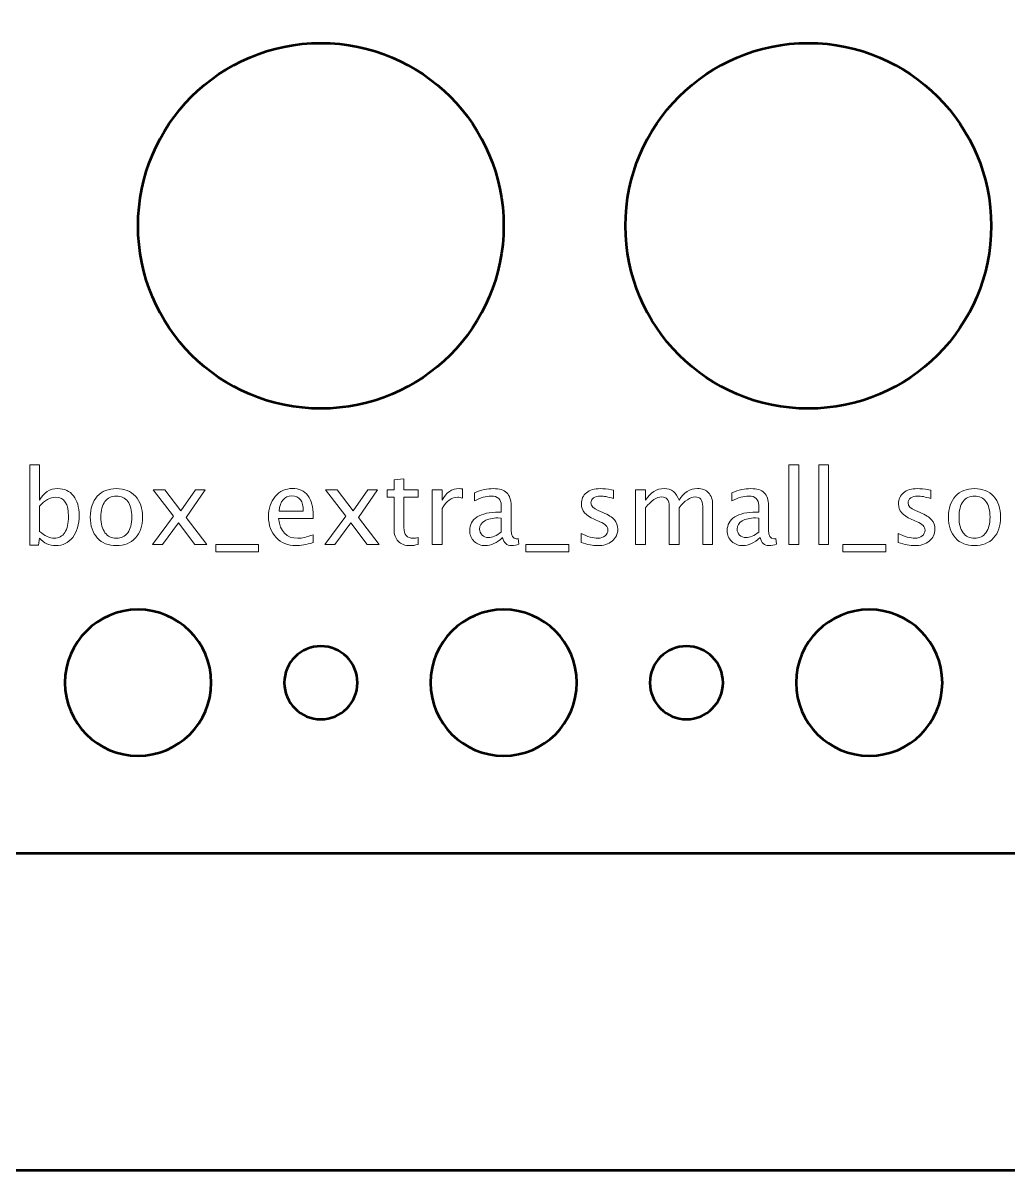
# Model space of a CAD drawing. Header units: centimetres. Extents: x -44 to 44, y -14.8 to 14.1.
# Drawn here: x -1.222 to 2.82, y -14.75 to -10.043 of the extents above; entities that cross this region are included whole.
import ezdxf

# ---------------------------------------------------------------- set-up
doc = ezdxf.new("R2010")
doc.units = ezdxf.units.CM
doc.header["$MEASUREMENT"] = 0
doc.layers.add('Layer 1', color=7, linetype='Continuous')

msp = doc.modelspace()

# ---------------------------------------------------------------- linework, layer by layer
at = {"layer": 'Layer 1', "color": 4, "lineweight": 53}
msp.add_lwpolyline([(-14, -14.75), (14, -14.75), (14, 8.75), (-14, 8.75), (-14, -14.75)], close=True, dxfattribs=at)
at = {"layer": 'Layer 1', "lineweight": 53}
for centre in [(0.00002, -10.87502), (2.00002, -10.87502)]:
    msp.add_ellipse(centre, major_axis=(0, 0.75002), ratio=1, dxfattribs=at)
for points, knots in [([(-13.45, -12.95), (-13.45, -12.95), (-13.45, 6.95), (-13.45, 6.95), (-13.45, 6.95), (-13.45, 7.22614), (-13.22614, 7.45), (-12.95, 7.45), (-12.95, 7.45), (-12.95, 7.45), (12.95, 7.45), (12.95, 7.45), (12.95, 7.45), (13.22614, 7.45), (13.45, 7.22614), (13.45, 6.95), (13.45, 6.95), (13.45, 6.95), (13.45, -12.95), (13.45, -12.95), (13.45, -12.95), (13.45, -13.22614), (13.22614, -13.45), (12.95, -13.45), (12.95, -13.45), (12.95, -13.45), (-12.95, -13.45), (-12.95, -13.45), (-12.95, -13.45), (-13.22614, -13.45), (-13.45, -13.22614), (-13.45, -12.95)], [0, 0, 0, 0, 0.1111111, 0.1111111, 0.1111111, 0.1111111, 0.2222222, 0.2222222, 0.2222222, 0.2222222, 0.3333333, 0.3333333, 0.3333333, 0.3333333, 0.4444444, 0.4444444, 0.4444444, 0.4444444, 0.5555556, 0.5555556, 0.5555556, 0.5555556, 0.6666667, 0.6666667, 0.6666667, 0.6666667, 0.7777778, 0.7777778, 0.7777778, 0.7777778, 1, 1, 1, 1]), ([(-1.05, -12.75), (-1.05, -12.58431), (-0.91569, -12.45), (-0.75, -12.45), (-0.75, -12.45), (-0.58431, -12.45), (-0.45, -12.58431), (-0.45, -12.75), (-0.45, -12.75), (-0.45, -12.91569), (-0.58431, -13.05), (-0.75, -13.05), (-0.75, -13.05), (-0.91569, -13.05), (-1.05, -12.91569), (-1.05, -12.75)], [0, 0, 0, 0, 0.2, 0.2, 0.2, 0.2, 0.4, 0.4, 0.4, 0.4, 0.6, 0.6, 0.6, 0.6, 1, 1, 1, 1]), ([(0.45, -12.75), (0.45, -12.58431), (0.58431, -12.45), (0.75, -12.45), (0.75, -12.45), (0.91569, -12.45), (1.05, -12.58431), (1.05, -12.75), (1.05, -12.75), (1.05, -12.91569), (0.91569, -13.05), (0.75, -13.05), (0.75, -13.05), (0.58431, -13.05), (0.45, -12.91569), (0.45, -12.75)], [0, 0, 0, 0, 0.2, 0.2, 0.2, 0.2, 0.4, 0.4, 0.4, 0.4, 0.6, 0.6, 0.6, 0.6, 1, 1, 1, 1]), ([(1.95, -12.75), (1.95, -12.58431), (2.08431, -12.45), (2.25, -12.45), (2.25, -12.45), (2.41569, -12.45), (2.55, -12.58431), (2.55, -12.75), (2.55, -12.75), (2.55, -12.91569), (2.41569, -13.05), (2.25, -13.05), (2.25, -13.05), (2.08431, -13.05), (1.95, -12.91569), (1.95, -12.75)], [0, 0, 0, 0, 0.2, 0.2, 0.2, 0.2, 0.4, 0.4, 0.4, 0.4, 0.6, 0.6, 0.6, 0.6, 1, 1, 1, 1]), ([(-0.15, -12.75), (-0.15, -12.66716), (-0.08284, -12.6), (0, -12.6), (0, -12.6), (0.08284, -12.6), (0.15, -12.66716), (0.15, -12.75), (0.15, -12.75), (0.15, -12.83284), (0.08284, -12.9), (0, -12.9), (0, -12.9), (-0.08284, -12.9), (-0.15, -12.83284), (-0.15, -12.75)], [0, 0, 0, 0, 0.2, 0.2, 0.2, 0.2, 0.4, 0.4, 0.4, 0.4, 0.6, 0.6, 0.6, 0.6, 1, 1, 1, 1]), ([(1.35, -12.75), (1.35, -12.66716), (1.41716, -12.6), (1.5, -12.6), (1.5, -12.6), (1.58284, -12.6), (1.65, -12.66716), (1.65, -12.75), (1.65, -12.75), (1.65, -12.83284), (1.58284, -12.9), (1.5, -12.9), (1.5, -12.9), (1.41716, -12.9), (1.35, -12.83284), (1.35, -12.75)], [0, 0, 0, 0, 0.2, 0.2, 0.2, 0.2, 0.4, 0.4, 0.4, 0.4, 0.6, 0.6, 0.6, 0.6, 1, 1, 1, 1])]:
    msp.add_open_spline(points, degree=3, knots=knots, dxfattribs=at)
at = {"layer": 'Layer 1', "color": 5, "lineweight": 9}
for points, knots in [([(-1.19464, -12.18506), (-1.19464, -12.18506), (-1.19464, -11.85613), (-1.19464, -11.85613), (-1.19464, -11.85613), (-1.19464, -11.85613), (-1.154, -11.85613), (-1.154, -11.85613), (-1.154, -11.85613), (-1.154, -11.85613), (-1.154, -12.00056), (-1.154, -12.00056), (-1.154, -12.00056), (-1.13735, -11.96916), (-1.1123, -11.9535), (-1.07893, -11.9535), (-1.07893, -11.9535), (-1.05191, -11.9535), (-1.03067, -11.96331), (-1.01515, -11.98299), (-1.01515, -11.98299), (-0.99963, -12.00268), (-0.99187, -12.02956), (-0.99187, -12.06363), (-0.99187, -12.06363), (-0.99187, -12.10075), (-1.00068, -12.13073), (-1.01825, -12.15345), (-1.01825, -12.15345), (-1.03582, -12.17624), (-1.05896, -12.1876), (-1.08761, -12.1876), (-1.08761, -12.1876), (-1.11421, -12.1876), (-1.13636, -12.17744), (-1.154, -12.15705), (-1.154, -12.15705), (-1.154, -12.15705), (-1.15894, -12.18506), (-1.15894, -12.18506), (-1.15894, -12.18506), (-1.15894, -12.18506), (-1.19464, -12.18506), (-1.19464, -12.18506)], [0, 0, 0, 0, 0.0833333, 0.0833333, 0.0833333, 0.0833333, 0.1666667, 0.1666667, 0.1666667, 0.1666667, 0.25, 0.25, 0.25, 0.25, 0.3333333, 0.3333333, 0.3333333, 0.3333333, 0.4166667, 0.4166667, 0.4166667, 0.4166667, 0.5, 0.5, 0.5, 0.5, 0.5833333, 0.5833333, 0.5833333, 0.5833333, 0.6666667, 0.6666667, 0.6666667, 0.6666667, 0.75, 0.75, 0.75, 0.75, 0.8333333, 0.8333333, 0.8333333, 0.8333333, 1, 1, 1, 1]), ([(1.92046, -12.18252), (1.92046, -12.18252), (1.92046, -11.85613), (1.92046, -11.85613), (1.92046, -11.85613), (1.92046, -11.85613), (1.9611, -11.85613), (1.9611, -11.85613), (1.9611, -11.85613), (1.9611, -11.85613), (1.9611, -12.18252), (1.9611, -12.18252), (1.9611, -12.18252), (1.9611, -12.18252), (1.92046, -12.18252), (1.92046, -12.18252)], [0, 0, 0, 0, 0.2, 0.2, 0.2, 0.2, 0.4, 0.4, 0.4, 0.4, 0.6, 0.6, 0.6, 0.6, 1, 1, 1, 1]), ([(2.0428, -12.18252), (2.0428, -12.18252), (2.0428, -11.85613), (2.0428, -11.85613), (2.0428, -11.85613), (2.0428, -11.85613), (2.08344, -11.85613), (2.08344, -11.85613), (2.08344, -11.85613), (2.08344, -11.85613), (2.08344, -12.18252), (2.08344, -12.18252), (2.08344, -12.18252), (2.08344, -12.18252), (2.0428, -12.18252), (2.0428, -12.18252)], [0, 0, 0, 0, 0.2, 0.2, 0.2, 0.2, 0.4, 0.4, 0.4, 0.4, 0.6, 0.6, 0.6, 0.6, 1, 1, 1, 1]), ([(-0.8389, -12.1876), (-0.87185, -12.1876), (-0.89795, -12.17709), (-0.91714, -12.15606), (-0.91714, -12.15606), (-0.9364, -12.13504), (-0.946, -12.10646), (-0.946, -12.07041), (-0.946, -12.07041), (-0.946, -12.03443), (-0.9364, -12.00592), (-0.91714, -11.98497), (-0.91714, -11.98497), (-0.89795, -11.96401), (-0.87185, -11.9535), (-0.8389, -11.9535), (-0.8389, -11.9535), (-0.80595, -11.9535), (-0.77984, -11.96401), (-0.76065, -11.98497), (-0.76065, -11.98497), (-0.74139, -12.00592), (-0.7318, -12.03443), (-0.7318, -12.07041), (-0.7318, -12.07041), (-0.7318, -12.10646), (-0.74139, -12.13504), (-0.76065, -12.15606), (-0.76065, -12.15606), (-0.77984, -12.17709), (-0.80595, -12.1876), (-0.8389, -12.1876)], [0, 0, 0, 0, 0.1111111, 0.1111111, 0.1111111, 0.1111111, 0.2222222, 0.2222222, 0.2222222, 0.2222222, 0.3333333, 0.3333333, 0.3333333, 0.3333333, 0.4444444, 0.4444444, 0.4444444, 0.4444444, 0.5555556, 0.5555556, 0.5555556, 0.5555556, 0.6666667, 0.6666667, 0.6666667, 0.6666667, 0.7777778, 0.7777778, 0.7777778, 0.7777778, 1, 1, 1, 1]), ([(-0.03216, -12.17532), (-0.05947, -12.18351), (-0.08282, -12.1876), (-0.1023, -12.1876), (-0.1023, -12.1876), (-0.13553, -12.1876), (-0.16255, -12.17659), (-0.18336, -12.15465), (-0.18336, -12.15465), (-0.20418, -12.13271), (-0.21462, -12.10427), (-0.21462, -12.06928), (-0.21462, -12.06928), (-0.21462, -12.03534), (-0.20545, -12.00747), (-0.18703, -11.98567), (-0.18703, -11.98567), (-0.16862, -11.96394), (-0.14505, -11.95308), (-0.11634, -11.95308), (-0.11634, -11.95308), (-0.08917, -11.95308), (-0.06815, -11.96274), (-0.05333, -11.98207), (-0.05333, -11.98207), (-0.03851, -12.00141), (-0.03111, -12.02878), (-0.03111, -12.06427), (-0.03111, -12.06427), (-0.03111, -12.06427), (-0.03132, -12.07669), (-0.03132, -12.07669), (-0.03132, -12.07669), (-0.03132, -12.07669), (-0.17313, -12.07669), (-0.17313, -12.07669), (-0.17313, -12.07669), (-0.16721, -12.13031), (-0.14103, -12.15712), (-0.09468, -12.15712), (-0.09468, -12.15712), (-0.07767, -12.15712), (-0.05686, -12.15232), (-0.03216, -12.14273), (-0.03216, -12.14273), (-0.03216, -12.14273), (-0.03216, -12.17532), (-0.03216, -12.17532)], [0, 0, 0, 0, 0.0769231, 0.0769231, 0.0769231, 0.0769231, 0.1538462, 0.1538462, 0.1538462, 0.1538462, 0.2307692, 0.2307692, 0.2307692, 0.2307692, 0.3076923, 0.3076923, 0.3076923, 0.3076923, 0.3846154, 0.3846154, 0.3846154, 0.3846154, 0.4615385, 0.4615385, 0.4615385, 0.4615385, 0.5384615, 0.5384615, 0.5384615, 0.5384615, 0.6153846, 0.6153846, 0.6153846, 0.6153846, 0.6923077, 0.6923077, 0.6923077, 0.6923077, 0.7692308, 0.7692308, 0.7692308, 0.7692308, 0.8461538, 0.8461538, 0.8461538, 0.8461538, 1, 1, 1, 1]), ([(0.399, -12.18245), (0.38644, -12.18591), (0.3755, -12.1876), (0.36626, -12.1876), (0.36626, -12.1876), (0.34552, -12.1876), (0.32936, -12.18167), (0.31779, -12.16982), (0.31779, -12.16982), (0.30615, -12.15797), (0.30036, -12.14153), (0.30036, -12.12043), (0.30036, -12.12043), (0.30036, -12.12043), (0.30036, -11.98863), (0.30036, -11.98863), (0.30036, -11.98863), (0.30036, -11.98863), (0.27228, -11.98863), (0.27228, -11.98863), (0.27228, -11.98863), (0.27228, -11.98863), (0.27228, -11.95816), (0.27228, -11.95816), (0.27228, -11.95816), (0.27228, -11.95816), (0.30036, -11.95816), (0.30036, -11.95816), (0.30036, -11.95816), (0.30036, -11.95816), (0.30036, -11.91759), (0.30036, -11.91759), (0.30036, -11.91759), (0.30036, -11.91759), (0.341, -11.91371), (0.341, -11.91371), (0.341, -11.91371), (0.341, -11.91371), (0.341, -11.95816), (0.341, -11.95816), (0.341, -11.95816), (0.341, -11.95816), (0.39985, -11.95816), (0.39985, -11.95816), (0.39985, -11.95816), (0.39985, -11.95816), (0.39985, -11.98863), (0.39985, -11.98863), (0.39985, -11.98863), (0.39985, -11.98863), (0.341, -11.98863), (0.341, -11.98863), (0.341, -11.98863), (0.341, -11.98863), (0.341, -12.11309), (0.341, -12.11309), (0.341, -12.11309), (0.341, -12.14244), (0.35377, -12.15712), (0.37924, -12.15712), (0.37924, -12.15712), (0.38468, -12.15712), (0.39124, -12.1562), (0.399, -12.15444), (0.399, -12.15444), (0.399, -12.15444), (0.399, -12.18245), (0.399, -12.18245)], [0, 0, 0, 0, 0.0555556, 0.0555556, 0.0555556, 0.0555556, 0.1111111, 0.1111111, 0.1111111, 0.1111111, 0.1666667, 0.1666667, 0.1666667, 0.1666667, 0.2222222, 0.2222222, 0.2222222, 0.2222222, 0.2777778, 0.2777778, 0.2777778, 0.2777778, 0.3333333, 0.3333333, 0.3333333, 0.3333333, 0.3888889, 0.3888889, 0.3888889, 0.3888889, 0.4444444, 0.4444444, 0.4444444, 0.4444444, 0.5, 0.5, 0.5, 0.5, 0.5555556, 0.5555556, 0.5555556, 0.5555556, 0.6111111, 0.6111111, 0.6111111, 0.6111111, 0.6666667, 0.6666667, 0.6666667, 0.6666667, 0.7222222, 0.7222222, 0.7222222, 0.7222222, 0.7777778, 0.7777778, 0.7777778, 0.7777778, 0.8333333, 0.8333333, 0.8333333, 0.8333333, 0.8888889, 0.8888889, 0.8888889, 0.8888889, 1, 1, 1, 1]), ([(0.457, -12.18252), (0.457, -12.18252), (0.457, -11.95816), (0.457, -11.95816), (0.457, -11.95816), (0.457, -11.95816), (0.49764, -11.95816), (0.49764, -11.95816), (0.49764, -11.95816), (0.49764, -11.95816), (0.49764, -12.00056), (0.49764, -12.00056), (0.49764, -12.00056), (0.5138, -11.96916), (0.53722, -11.9535), (0.56798, -11.9535), (0.56798, -11.9535), (0.57215, -11.9535), (0.57652, -11.95385), (0.58104, -11.95456), (0.58104, -11.95456), (0.58104, -11.95456), (0.58104, -11.99259), (0.58104, -11.99259), (0.58104, -11.99259), (0.57398, -11.99026), (0.56777, -11.98906), (0.56241, -11.98906), (0.56241, -11.98906), (0.53659, -11.98906), (0.515, -12.0043), (0.49764, -12.03485), (0.49764, -12.03485), (0.49764, -12.03485), (0.49764, -12.18252), (0.49764, -12.18252), (0.49764, -12.18252), (0.49764, -12.18252), (0.457, -12.18252), (0.457, -12.18252)], [0, 0, 0, 0, 0.0909091, 0.0909091, 0.0909091, 0.0909091, 0.1818182, 0.1818182, 0.1818182, 0.1818182, 0.2727273, 0.2727273, 0.2727273, 0.2727273, 0.3636364, 0.3636364, 0.3636364, 0.3636364, 0.4545455, 0.4545455, 0.4545455, 0.4545455, 0.5454545, 0.5454545, 0.5454545, 0.5454545, 0.6363636, 0.6363636, 0.6363636, 0.6363636, 0.7272727, 0.7272727, 0.7272727, 0.7272727, 0.8181818, 0.8181818, 0.8181818, 0.8181818, 1, 1, 1, 1]), ([(0.74585, -12.15395), (0.72144, -12.17638), (0.69794, -12.1876), (0.67536, -12.1876), (0.67536, -12.1876), (0.65681, -12.1876), (0.64136, -12.18181), (0.62915, -12.17017), (0.62915, -12.17017), (0.61687, -12.15853), (0.61074, -12.14386), (0.61074, -12.12615), (0.61074, -12.12615), (0.61074, -12.10166), (0.62104, -12.08283), (0.64164, -12.0697), (0.64164, -12.0697), (0.66224, -12.05658), (0.6918, -12.05002), (0.73033, -12.05002), (0.73033, -12.05002), (0.73033, -12.05002), (0.73985, -12.05002), (0.73985, -12.05002), (0.73985, -12.05002), (0.73985, -12.05002), (0.73985, -12.023), (0.73985, -12.023), (0.73985, -12.023), (0.73985, -11.99696), (0.72631, -11.98398), (0.69914, -11.98398), (0.69914, -11.98398), (0.67812, -11.98398), (0.65512, -11.99061), (0.63021, -12.00387), (0.63021, -12.00387), (0.63021, -12.00387), (0.63021, -11.97043), (0.63021, -11.97043), (0.63021, -11.97043), (0.65759, -11.95914), (0.68341, -11.9535), (0.70761, -11.9535), (0.70761, -11.9535), (0.73251, -11.9535), (0.75093, -11.95914), (0.76271, -11.9705), (0.76271, -11.9705), (0.77457, -11.98186), (0.78049, -11.99936), (0.78049, -12.023), (0.78049, -12.023), (0.78049, -12.023), (0.78049, -12.12438), (0.78049, -12.12438), (0.78049, -12.12438), (0.78049, -12.1476), (0.78762, -12.15924), (0.80194, -12.15924), (0.80194, -12.15924), (0.8037, -12.15924), (0.80631, -12.15895), (0.80977, -12.15839), (0.80977, -12.15839), (0.80977, -12.15839), (0.81266, -12.18097), (0.81266, -12.18097), (0.81266, -12.18097), (0.80342, -12.18541), (0.79326, -12.1876), (0.78211, -12.1876), (0.78211, -12.1876), (0.76314, -12.1876), (0.75107, -12.17638), (0.74585, -12.15395)], [0, 0, 0, 0, 0.05, 0.05, 0.05, 0.05, 0.1, 0.1, 0.1, 0.1, 0.15, 0.15, 0.15, 0.15, 0.2, 0.2, 0.2, 0.2, 0.25, 0.25, 0.25, 0.25, 0.3, 0.3, 0.3, 0.3, 0.35, 0.35, 0.35, 0.35, 0.4, 0.4, 0.4, 0.4, 0.45, 0.45, 0.45, 0.45, 0.5, 0.5, 0.5, 0.5, 0.55, 0.55, 0.55, 0.55, 0.6, 0.6, 0.6, 0.6, 0.65, 0.65, 0.65, 0.65, 0.7, 0.7, 0.7, 0.7, 0.75, 0.75, 0.75, 0.75, 0.8, 0.8, 0.8, 0.8, 0.85, 0.85, 0.85, 0.85, 0.9, 0.9, 0.9, 0.9, 1, 1, 1, 1]), ([(1.06759, -12.17448), (1.06759, -12.17448), (1.06759, -12.13722), (1.06759, -12.13722), (1.06759, -12.13722), (1.09419, -12.15049), (1.11726, -12.15712), (1.13694, -12.15712), (1.13694, -12.15712), (1.14865, -12.15712), (1.15839, -12.15395), (1.16608, -12.1476), (1.16608, -12.1476), (1.17377, -12.14132), (1.17765, -12.13341), (1.17765, -12.12389), (1.17765, -12.12389), (1.17765, -12.10999), (1.16686, -12.09849), (1.14527, -12.08939), (1.14527, -12.08939), (1.14527, -12.08939), (1.12149, -12.0793), (1.12149, -12.0793), (1.12149, -12.0793), (1.08642, -12.06476), (1.06886, -12.04374), (1.06886, -12.01643), (1.06886, -12.01643), (1.06886, -11.99689), (1.07577, -11.98151), (1.0896, -11.97029), (1.0896, -11.97029), (1.10343, -11.95907), (1.12241, -11.9535), (1.14647, -11.9535), (1.14647, -11.9535), (1.15896, -11.9535), (1.17448, -11.95519), (1.19289, -11.95865), (1.19289, -11.95865), (1.19289, -11.95865), (1.20136, -11.96027), (1.20136, -11.96027), (1.20136, -11.96027), (1.20136, -11.96027), (1.20136, -11.99414), (1.20136, -11.99414), (1.20136, -11.99414), (1.17871, -11.98736), (1.16065, -11.98398), (1.14717, -11.98398), (1.14717, -11.98398), (1.13532, -11.98398), (1.12594, -11.98659), (1.11881, -11.99174), (1.11881, -11.99174), (1.11175, -11.99689), (1.10823, -12.0038), (1.10823, -12.01248), (1.10823, -12.01248), (1.10823, -12.02469), (1.1181, -12.03506), (1.13793, -12.04346), (1.13793, -12.04346), (1.13793, -12.04346), (1.15747, -12.05171), (1.15747, -12.05171), (1.15747, -12.05171), (1.17963, -12.06102), (1.19529, -12.0709), (1.20446, -12.08127), (1.20446, -12.08127), (1.21371, -12.09165), (1.21829, -12.10463), (1.21829, -12.12015), (1.21829, -12.12015), (1.21829, -12.13983), (1.21053, -12.15599), (1.19494, -12.16862), (1.19494, -12.16862), (1.17942, -12.18125), (1.15952, -12.1876), (1.13532, -12.1876), (1.13532, -12.1876), (1.11669, -12.1876), (1.09419, -12.18323), (1.06759, -12.17448)], [0, 0, 0, 0, 0.0434783, 0.0434783, 0.0434783, 0.0434783, 0.0869565, 0.0869565, 0.0869565, 0.0869565, 0.1304348, 0.1304348, 0.1304348, 0.1304348, 0.173913, 0.173913, 0.173913, 0.173913, 0.2173913, 0.2173913, 0.2173913, 0.2173913, 0.2608696, 0.2608696, 0.2608696, 0.2608696, 0.3043478, 0.3043478, 0.3043478, 0.3043478, 0.3478261, 0.3478261, 0.3478261, 0.3478261, 0.3913043, 0.3913043, 0.3913043, 0.3913043, 0.4347826, 0.4347826, 0.4347826, 0.4347826, 0.4782609, 0.4782609, 0.4782609, 0.4782609, 0.5217391, 0.5217391, 0.5217391, 0.5217391, 0.5652174, 0.5652174, 0.5652174, 0.5652174, 0.6086957, 0.6086957, 0.6086957, 0.6086957, 0.6521739, 0.6521739, 0.6521739, 0.6521739, 0.6956522, 0.6956522, 0.6956522, 0.6956522, 0.7391304, 0.7391304, 0.7391304, 0.7391304, 0.7826087, 0.7826087, 0.7826087, 0.7826087, 0.826087, 0.826087, 0.826087, 0.826087, 0.8695652, 0.8695652, 0.8695652, 0.8695652, 0.9130435, 0.9130435, 0.9130435, 0.9130435, 1, 1, 1, 1]), ([(1.29146, -12.18252), (1.29146, -12.18252), (1.29146, -11.95816), (1.29146, -11.95816), (1.29146, -11.95816), (1.29146, -11.95816), (1.3321, -11.95816), (1.3321, -11.95816), (1.3321, -11.95816), (1.3321, -11.95816), (1.3321, -12.00056), (1.3321, -12.00056), (1.3321, -12.00056), (1.35193, -11.96916), (1.37733, -11.9535), (1.40844, -11.9535), (1.40844, -11.9535), (1.43843, -11.9535), (1.45882, -11.96916), (1.46968, -12.00056), (1.46968, -12.00056), (1.48894, -11.96888), (1.51406, -11.95308), (1.54489, -11.95308), (1.54489, -11.95308), (1.56458, -11.95308), (1.57989, -11.95886), (1.59082, -11.9705), (1.59082, -11.9705), (1.60176, -11.98214), (1.60726, -11.99844), (1.60726, -12.0194), (1.60726, -12.0194), (1.60726, -12.0194), (1.60726, -12.18252), (1.60726, -12.18252), (1.60726, -12.18252), (1.60726, -12.18252), (1.56662, -12.18252), (1.56662, -12.18252), (1.56662, -12.18252), (1.56662, -12.18252), (1.56662, -12.0261), (1.56662, -12.0261), (1.56662, -12.0261), (1.56662, -12.00056), (1.55646, -11.98779), (1.53614, -11.98779), (1.53614, -11.98779), (1.51505, -11.98779), (1.49289, -12.00268), (1.46968, -12.03252), (1.46968, -12.03252), (1.46968, -12.03252), (1.46968, -12.18252), (1.46968, -12.18252), (1.46968, -12.18252), (1.46968, -12.18252), (1.42904, -12.18252), (1.42904, -12.18252), (1.42904, -12.18252), (1.42904, -12.18252), (1.42904, -12.02596), (1.42904, -12.02596), (1.42904, -12.02596), (1.42904, -12.00021), (1.41874, -11.98736), (1.39807, -11.98736), (1.39807, -11.98736), (1.37754, -11.98736), (1.35552, -12.00232), (1.3321, -12.03231), (1.3321, -12.03231), (1.3321, -12.03231), (1.3321, -12.18252), (1.3321, -12.18252), (1.3321, -12.18252), (1.3321, -12.18252), (1.29146, -12.18252), (1.29146, -12.18252)], [0, 0, 0, 0, 0.047619, 0.047619, 0.047619, 0.047619, 0.0952381, 0.0952381, 0.0952381, 0.0952381, 0.1428571, 0.1428571, 0.1428571, 0.1428571, 0.1904762, 0.1904762, 0.1904762, 0.1904762, 0.2380952, 0.2380952, 0.2380952, 0.2380952, 0.2857143, 0.2857143, 0.2857143, 0.2857143, 0.3333333, 0.3333333, 0.3333333, 0.3333333, 0.3809524, 0.3809524, 0.3809524, 0.3809524, 0.4285714, 0.4285714, 0.4285714, 0.4285714, 0.4761905, 0.4761905, 0.4761905, 0.4761905, 0.5238095, 0.5238095, 0.5238095, 0.5238095, 0.5714286, 0.5714286, 0.5714286, 0.5714286, 0.6190476, 0.6190476, 0.6190476, 0.6190476, 0.6666667, 0.6666667, 0.6666667, 0.6666667, 0.7142857, 0.7142857, 0.7142857, 0.7142857, 0.7619048, 0.7619048, 0.7619048, 0.7619048, 0.8095238, 0.8095238, 0.8095238, 0.8095238, 0.8571429, 0.8571429, 0.8571429, 0.8571429, 0.9047619, 0.9047619, 0.9047619, 0.9047619, 1, 1, 1, 1]), ([(1.80235, -12.15395), (1.77794, -12.17638), (1.75444, -12.1876), (1.73186, -12.1876), (1.73186, -12.1876), (1.71331, -12.1876), (1.69786, -12.18181), (1.68565, -12.17017), (1.68565, -12.17017), (1.67337, -12.15853), (1.66724, -12.14386), (1.66724, -12.12615), (1.66724, -12.12615), (1.66724, -12.10166), (1.67754, -12.08283), (1.69814, -12.0697), (1.69814, -12.0697), (1.71874, -12.05658), (1.7483, -12.05002), (1.78683, -12.05002), (1.78683, -12.05002), (1.78683, -12.05002), (1.79635, -12.05002), (1.79635, -12.05002), (1.79635, -12.05002), (1.79635, -12.05002), (1.79635, -12.023), (1.79635, -12.023), (1.79635, -12.023), (1.79635, -11.99696), (1.78281, -11.98398), (1.75564, -11.98398), (1.75564, -11.98398), (1.73462, -11.98398), (1.71162, -11.99061), (1.68671, -12.00387), (1.68671, -12.00387), (1.68671, -12.00387), (1.68671, -11.97043), (1.68671, -11.97043), (1.68671, -11.97043), (1.71409, -11.95914), (1.73991, -11.9535), (1.76411, -11.9535), (1.76411, -11.9535), (1.78901, -11.9535), (1.80743, -11.95914), (1.81921, -11.9705), (1.81921, -11.9705), (1.83107, -11.98186), (1.83699, -11.99936), (1.83699, -12.023), (1.83699, -12.023), (1.83699, -12.023), (1.83699, -12.12438), (1.83699, -12.12438), (1.83699, -12.12438), (1.83699, -12.1476), (1.84412, -12.15924), (1.85844, -12.15924), (1.85844, -12.15924), (1.8602, -12.15924), (1.86281, -12.15895), (1.86627, -12.15839), (1.86627, -12.15839), (1.86627, -12.15839), (1.86916, -12.18097), (1.86916, -12.18097), (1.86916, -12.18097), (1.85992, -12.18541), (1.84976, -12.1876), (1.83861, -12.1876), (1.83861, -12.1876), (1.81964, -12.1876), (1.80757, -12.17638), (1.80235, -12.15395)], [0, 0, 0, 0, 0.05, 0.05, 0.05, 0.05, 0.1, 0.1, 0.1, 0.1, 0.15, 0.15, 0.15, 0.15, 0.2, 0.2, 0.2, 0.2, 0.25, 0.25, 0.25, 0.25, 0.3, 0.3, 0.3, 0.3, 0.35, 0.35, 0.35, 0.35, 0.4, 0.4, 0.4, 0.4, 0.45, 0.45, 0.45, 0.45, 0.5, 0.5, 0.5, 0.5, 0.55, 0.55, 0.55, 0.55, 0.6, 0.6, 0.6, 0.6, 0.65, 0.65, 0.65, 0.65, 0.7, 0.7, 0.7, 0.7, 0.75, 0.75, 0.75, 0.75, 0.8, 0.8, 0.8, 0.8, 0.85, 0.85, 0.85, 0.85, 0.9, 0.9, 0.9, 0.9, 1, 1, 1, 1]), ([(2.36877, -12.17448), (2.36877, -12.17448), (2.36877, -12.13722), (2.36877, -12.13722), (2.36877, -12.13722), (2.39537, -12.15049), (2.41844, -12.15712), (2.43812, -12.15712), (2.43812, -12.15712), (2.44983, -12.15712), (2.45957, -12.15395), (2.46726, -12.1476), (2.46726, -12.1476), (2.47495, -12.14132), (2.47883, -12.13341), (2.47883, -12.12389), (2.47883, -12.12389), (2.47883, -12.10999), (2.46804, -12.09849), (2.44645, -12.08939), (2.44645, -12.08939), (2.44645, -12.08939), (2.42267, -12.0793), (2.42267, -12.0793), (2.42267, -12.0793), (2.3876, -12.06476), (2.37004, -12.04374), (2.37004, -12.01643), (2.37004, -12.01643), (2.37004, -11.99689), (2.37695, -11.98151), (2.39078, -11.97029), (2.39078, -11.97029), (2.40461, -11.95907), (2.42359, -11.9535), (2.44765, -11.9535), (2.44765, -11.9535), (2.46014, -11.9535), (2.47566, -11.95519), (2.49407, -11.95865), (2.49407, -11.95865), (2.49407, -11.95865), (2.50254, -11.96027), (2.50254, -11.96027), (2.50254, -11.96027), (2.50254, -11.96027), (2.50254, -11.99414), (2.50254, -11.99414), (2.50254, -11.99414), (2.47989, -11.98736), (2.46183, -11.98398), (2.44835, -11.98398), (2.44835, -11.98398), (2.4365, -11.98398), (2.42712, -11.98659), (2.41999, -11.99174), (2.41999, -11.99174), (2.41293, -11.99689), (2.40941, -12.0038), (2.40941, -12.01248), (2.40941, -12.01248), (2.40941, -12.02469), (2.41928, -12.03506), (2.43911, -12.04346), (2.43911, -12.04346), (2.43911, -12.04346), (2.45865, -12.05171), (2.45865, -12.05171), (2.45865, -12.05171), (2.48081, -12.06102), (2.49647, -12.0709), (2.50564, -12.08127), (2.50564, -12.08127), (2.51489, -12.09165), (2.51947, -12.10463), (2.51947, -12.12015), (2.51947, -12.12015), (2.51947, -12.13983), (2.51171, -12.15599), (2.49612, -12.16862), (2.49612, -12.16862), (2.4806, -12.18125), (2.4607, -12.1876), (2.4365, -12.1876), (2.4365, -12.1876), (2.41787, -12.1876), (2.39537, -12.18323), (2.36877, -12.17448)], [0, 0, 0, 0, 0.0434783, 0.0434783, 0.0434783, 0.0434783, 0.0869565, 0.0869565, 0.0869565, 0.0869565, 0.1304348, 0.1304348, 0.1304348, 0.1304348, 0.173913, 0.173913, 0.173913, 0.173913, 0.2173913, 0.2173913, 0.2173913, 0.2173913, 0.2608696, 0.2608696, 0.2608696, 0.2608696, 0.3043478, 0.3043478, 0.3043478, 0.3043478, 0.3478261, 0.3478261, 0.3478261, 0.3478261, 0.3913043, 0.3913043, 0.3913043, 0.3913043, 0.4347826, 0.4347826, 0.4347826, 0.4347826, 0.4782609, 0.4782609, 0.4782609, 0.4782609, 0.5217391, 0.5217391, 0.5217391, 0.5217391, 0.5652174, 0.5652174, 0.5652174, 0.5652174, 0.6086957, 0.6086957, 0.6086957, 0.6086957, 0.6521739, 0.6521739, 0.6521739, 0.6521739, 0.6956522, 0.6956522, 0.6956522, 0.6956522, 0.7391304, 0.7391304, 0.7391304, 0.7391304, 0.7826087, 0.7826087, 0.7826087, 0.7826087, 0.826087, 0.826087, 0.826087, 0.826087, 0.8695652, 0.8695652, 0.8695652, 0.8695652, 0.9130435, 0.9130435, 0.9130435, 0.9130435, 1, 1, 1, 1]), ([(2.68196, -12.1876), (2.64901, -12.1876), (2.62291, -12.17709), (2.60372, -12.15606), (2.60372, -12.15606), (2.58446, -12.13504), (2.57486, -12.10646), (2.57486, -12.07041), (2.57486, -12.07041), (2.57486, -12.03443), (2.58446, -12.00592), (2.60372, -11.98497), (2.60372, -11.98497), (2.62291, -11.96401), (2.64901, -11.9535), (2.68196, -11.9535), (2.68196, -11.9535), (2.71491, -11.9535), (2.74102, -11.96401), (2.76021, -11.98497), (2.76021, -11.98497), (2.77947, -12.00592), (2.78906, -12.03443), (2.78906, -12.07041), (2.78906, -12.07041), (2.78906, -12.10646), (2.77947, -12.13504), (2.76021, -12.15606), (2.76021, -12.15606), (2.74102, -12.17709), (2.71491, -12.1876), (2.68196, -12.1876)], [0, 0, 0, 0, 0.1111111, 0.1111111, 0.1111111, 0.1111111, 0.2222222, 0.2222222, 0.2222222, 0.2222222, 0.3333333, 0.3333333, 0.3333333, 0.3333333, 0.4444444, 0.4444444, 0.4444444, 0.4444444, 0.5555556, 0.5555556, 0.5555556, 0.5555556, 0.6666667, 0.6666667, 0.6666667, 0.6666667, 0.7777778, 0.7777778, 0.7777778, 0.7777778, 1, 1, 1, 1]), ([(-1.154, -12.12904), (-1.13305, -12.14774), (-1.11308, -12.15712), (-1.0941, -12.15712), (-1.0941, -12.15712), (-1.0754, -12.15712), (-1.06094, -12.14929), (-1.05078, -12.1337), (-1.05078, -12.1337), (-1.04055, -12.1181), (-1.03547, -12.09616), (-1.03547, -12.0678), (-1.03547, -12.0678), (-1.03547, -12.0153), (-1.05282, -11.98906), (-1.08754, -11.98906), (-1.08754, -11.98906), (-1.11026, -11.98906), (-1.13241, -12.00133), (-1.154, -12.02596), (-1.154, -12.02596), (-1.154, -12.02596), (-1.154, -12.12904), (-1.154, -12.12904)], [0, 0, 0, 0, 0.1428571, 0.1428571, 0.1428571, 0.1428571, 0.2857143, 0.2857143, 0.2857143, 0.2857143, 0.4285714, 0.4285714, 0.4285714, 0.4285714, 0.5714286, 0.5714286, 0.5714286, 0.5714286, 0.7142857, 0.7142857, 0.7142857, 0.7142857, 1, 1, 1, 1]), ([(-0.83897, -12.15712), (-0.81886, -12.15712), (-0.8032, -12.14957), (-0.79205, -12.1344), (-0.79205, -12.1344), (-0.78097, -12.1193), (-0.7754, -12.09792), (-0.7754, -12.07041), (-0.7754, -12.07041), (-0.7754, -12.04296), (-0.78097, -12.02165), (-0.79205, -12.00656), (-0.79205, -12.00656), (-0.8032, -11.99153), (-0.81886, -11.98398), (-0.83897, -11.98398), (-0.83897, -11.98398), (-0.85915, -11.98398), (-0.87481, -11.99153), (-0.88582, -12.00656), (-0.88582, -12.00656), (-0.89689, -12.02165), (-0.9024, -12.04296), (-0.9024, -12.07041), (-0.9024, -12.07041), (-0.9024, -12.09792), (-0.89689, -12.1193), (-0.88582, -12.1344), (-0.88582, -12.1344), (-0.87481, -12.14957), (-0.85915, -12.15712), (-0.83897, -12.15712)], [0, 0, 0, 0, 0.1111111, 0.1111111, 0.1111111, 0.1111111, 0.2222222, 0.2222222, 0.2222222, 0.2222222, 0.3333333, 0.3333333, 0.3333333, 0.3333333, 0.4444444, 0.4444444, 0.4444444, 0.4444444, 0.5555556, 0.5555556, 0.5555556, 0.5555556, 0.6666667, 0.6666667, 0.6666667, 0.6666667, 0.7777778, 0.7777778, 0.7777778, 0.7777778, 1, 1, 1, 1]), ([(-0.69059, -12.18252), (-0.69059, -12.18252), (-0.60514, -12.06674), (-0.60514, -12.06674), (-0.60514, -12.06674), (-0.60514, -12.06674), (-0.68805, -11.95816), (-0.68805, -11.95816), (-0.68805, -11.95816), (-0.68805, -11.95816), (-0.63958, -11.95816), (-0.63958, -11.95816), (-0.63958, -11.95816), (-0.63958, -11.95816), (-0.5741, -12.04458), (-0.5741, -12.04458), (-0.5741, -12.04458), (-0.5741, -12.04458), (-0.51483, -11.95816), (-0.51483, -11.95816), (-0.51483, -11.95816), (-0.51483, -11.95816), (-0.47511, -11.95816), (-0.47511, -11.95816), (-0.47511, -11.95816), (-0.47511, -11.95816), (-0.55272, -12.07196), (-0.55272, -12.07196), (-0.55272, -12.07196), (-0.55272, -12.07196), (-0.46834, -12.18252), (-0.46834, -12.18252), (-0.46834, -12.18252), (-0.46834, -12.18252), (-0.51681, -12.18252), (-0.51681, -12.18252), (-0.51681, -12.18252), (-0.51681, -12.18252), (-0.5844, -12.09362), (-0.5844, -12.09362), (-0.5844, -12.09362), (-0.5844, -12.09362), (-0.64981, -12.18252), (-0.64981, -12.18252), (-0.64981, -12.18252), (-0.64981, -12.18252), (-0.69059, -12.18252), (-0.69059, -12.18252)], [0, 0, 0, 0, 0.0769231, 0.0769231, 0.0769231, 0.0769231, 0.1538462, 0.1538462, 0.1538462, 0.1538462, 0.2307692, 0.2307692, 0.2307692, 0.2307692, 0.3076923, 0.3076923, 0.3076923, 0.3076923, 0.3846154, 0.3846154, 0.3846154, 0.3846154, 0.4615385, 0.4615385, 0.4615385, 0.4615385, 0.5384615, 0.5384615, 0.5384615, 0.5384615, 0.6153846, 0.6153846, 0.6153846, 0.6153846, 0.6923077, 0.6923077, 0.6923077, 0.6923077, 0.7692308, 0.7692308, 0.7692308, 0.7692308, 0.8461538, 0.8461538, 0.8461538, 0.8461538, 1, 1, 1, 1]), ([(-0.17102, -12.04621), (-0.17102, -12.04621), (-0.07196, -12.04621), (-0.07196, -12.04621), (-0.07196, -12.04621), (-0.07196, -12.00444), (-0.08755, -11.98355), (-0.11867, -11.98355), (-0.11867, -11.98355), (-0.14999, -11.98355), (-0.16742, -12.00444), (-0.17102, -12.04621)], [0, 0, 0, 0, 0.25, 0.25, 0.25, 0.25, 0.5, 0.5, 0.5, 0.5, 1, 1, 1, 1]), ([(0.01659, -12.18252), (0.01659, -12.18252), (0.10204, -12.06674), (0.10204, -12.06674), (0.10204, -12.06674), (0.10204, -12.06674), (0.01913, -11.95816), (0.01913, -11.95816), (0.01913, -11.95816), (0.01913, -11.95816), (0.0676, -11.95816), (0.0676, -11.95816), (0.0676, -11.95816), (0.0676, -11.95816), (0.13308, -12.04458), (0.13308, -12.04458), (0.13308, -12.04458), (0.13308, -12.04458), (0.19235, -11.95816), (0.19235, -11.95816), (0.19235, -11.95816), (0.19235, -11.95816), (0.23207, -11.95816), (0.23207, -11.95816), (0.23207, -11.95816), (0.23207, -11.95816), (0.15446, -12.07196), (0.15446, -12.07196), (0.15446, -12.07196), (0.15446, -12.07196), (0.23884, -12.18252), (0.23884, -12.18252), (0.23884, -12.18252), (0.23884, -12.18252), (0.19037, -12.18252), (0.19037, -12.18252), (0.19037, -12.18252), (0.19037, -12.18252), (0.12278, -12.09362), (0.12278, -12.09362), (0.12278, -12.09362), (0.12278, -12.09362), (0.05737, -12.18252), (0.05737, -12.18252), (0.05737, -12.18252), (0.05737, -12.18252), (0.01659, -12.18252), (0.01659, -12.18252)], [0, 0, 0, 0, 0.0769231, 0.0769231, 0.0769231, 0.0769231, 0.1538462, 0.1538462, 0.1538462, 0.1538462, 0.2307692, 0.2307692, 0.2307692, 0.2307692, 0.3076923, 0.3076923, 0.3076923, 0.3076923, 0.3846154, 0.3846154, 0.3846154, 0.3846154, 0.4615385, 0.4615385, 0.4615385, 0.4615385, 0.5384615, 0.5384615, 0.5384615, 0.5384615, 0.6153846, 0.6153846, 0.6153846, 0.6153846, 0.6923077, 0.6923077, 0.6923077, 0.6923077, 0.7692308, 0.7692308, 0.7692308, 0.7692308, 0.8461538, 0.8461538, 0.8461538, 0.8461538, 1, 1, 1, 1]), ([(2.68189, -12.15712), (2.702, -12.15712), (2.71766, -12.14957), (2.72881, -12.1344), (2.72881, -12.1344), (2.73989, -12.1193), (2.74546, -12.09792), (2.74546, -12.07041), (2.74546, -12.07041), (2.74546, -12.04296), (2.73989, -12.02165), (2.72881, -12.00656), (2.72881, -12.00656), (2.71766, -11.99153), (2.702, -11.98398), (2.68189, -11.98398), (2.68189, -11.98398), (2.66171, -11.98398), (2.64605, -11.99153), (2.63504, -12.00656), (2.63504, -12.00656), (2.62397, -12.02165), (2.61846, -12.04296), (2.61846, -12.07041), (2.61846, -12.07041), (2.61846, -12.09792), (2.62397, -12.1193), (2.63504, -12.1344), (2.63504, -12.1344), (2.64605, -12.14957), (2.66171, -12.15712), (2.68189, -12.15712)], [0, 0, 0, 0, 0.1111111, 0.1111111, 0.1111111, 0.1111111, 0.2222222, 0.2222222, 0.2222222, 0.2222222, 0.3333333, 0.3333333, 0.3333333, 0.3333333, 0.4444444, 0.4444444, 0.4444444, 0.4444444, 0.5555556, 0.5555556, 0.5555556, 0.5555556, 0.6666667, 0.6666667, 0.6666667, 0.6666667, 0.7777778, 0.7777778, 0.7777778, 0.7777778, 1, 1, 1, 1]), ([(0.73985, -12.13179), (0.73985, -12.13179), (0.73985, -12.07415), (0.73985, -12.07415), (0.73985, -12.07415), (0.73985, -12.07415), (0.7268, -12.07372), (0.7268, -12.07372), (0.7268, -12.07372), (0.70422, -12.07372), (0.68602, -12.07789), (0.67212, -12.08621), (0.67212, -12.08621), (0.65829, -12.09461), (0.65138, -12.10569), (0.65138, -12.11951), (0.65138, -12.11951), (0.65138, -12.12918), (0.65483, -12.13736), (0.66168, -12.14407), (0.66168, -12.14407), (0.66859, -12.15077), (0.67699, -12.15416), (0.68694, -12.15416), (0.68694, -12.15416), (0.70387, -12.15416), (0.72151, -12.14668), (0.73985, -12.13179)], [0, 0, 0, 0, 0.125, 0.125, 0.125, 0.125, 0.25, 0.25, 0.25, 0.25, 0.375, 0.375, 0.375, 0.375, 0.5, 0.5, 0.5, 0.5, 0.625, 0.625, 0.625, 0.625, 0.75, 0.75, 0.75, 0.75, 1, 1, 1, 1]), ([(1.79635, -12.13179), (1.79635, -12.13179), (1.79635, -12.07415), (1.79635, -12.07415), (1.79635, -12.07415), (1.79635, -12.07415), (1.7833, -12.07372), (1.7833, -12.07372), (1.7833, -12.07372), (1.76072, -12.07372), (1.74252, -12.07789), (1.72862, -12.08621), (1.72862, -12.08621), (1.71479, -12.09461), (1.70788, -12.10569), (1.70788, -12.11951), (1.70788, -12.11951), (1.70788, -12.12918), (1.71133, -12.13736), (1.71818, -12.14407), (1.71818, -12.14407), (1.72509, -12.15077), (1.73349, -12.15416), (1.74344, -12.15416), (1.74344, -12.15416), (1.76037, -12.15416), (1.77801, -12.14668), (1.79635, -12.13179)], [0, 0, 0, 0, 0.125, 0.125, 0.125, 0.125, 0.25, 0.25, 0.25, 0.25, 0.375, 0.375, 0.375, 0.375, 0.5, 0.5, 0.5, 0.5, 0.625, 0.625, 0.625, 0.625, 0.75, 0.75, 0.75, 0.75, 1, 1, 1, 1]), ([(-0.43137, -12.213), (-0.43137, -12.213), (-0.43137, -12.18252), (-0.43137, -12.18252), (-0.43137, -12.18252), (-0.43137, -12.18252), (-0.25526, -12.18252), (-0.25526, -12.18252), (-0.25526, -12.18252), (-0.25526, -12.18252), (-0.25526, -12.213), (-0.25526, -12.213), (-0.25526, -12.213), (-0.25526, -12.213), (-0.43137, -12.213), (-0.43137, -12.213)], [0, 0, 0, 0, 0.2, 0.2, 0.2, 0.2, 0.4, 0.4, 0.4, 0.4, 0.6, 0.6, 0.6, 0.6, 1, 1, 1, 1]), ([(0.8411, -12.213), (0.8411, -12.213), (0.8411, -12.18252), (0.8411, -12.18252), (0.8411, -12.18252), (0.8411, -12.18252), (1.01721, -12.18252), (1.01721, -12.18252), (1.01721, -12.18252), (1.01721, -12.18252), (1.01721, -12.213), (1.01721, -12.213), (1.01721, -12.213), (1.01721, -12.213), (0.8411, -12.213), (0.8411, -12.213)], [0, 0, 0, 0, 0.2, 0.2, 0.2, 0.2, 0.4, 0.4, 0.4, 0.4, 0.6, 0.6, 0.6, 0.6, 1, 1, 1, 1]), ([(2.14228, -12.213), (2.14228, -12.213), (2.14228, -12.18252), (2.14228, -12.18252), (2.14228, -12.18252), (2.14228, -12.18252), (2.31839, -12.18252), (2.31839, -12.18252), (2.31839, -12.18252), (2.31839, -12.18252), (2.31839, -12.213), (2.31839, -12.213), (2.31839, -12.213), (2.31839, -12.213), (2.14228, -12.213), (2.14228, -12.213)], [0, 0, 0, 0, 0.2, 0.2, 0.2, 0.2, 0.4, 0.4, 0.4, 0.4, 0.6, 0.6, 0.6, 0.6, 1, 1, 1, 1])]:
    msp.add_open_spline(points, degree=3, knots=knots, dxfattribs=at)

doc.saveas('drawing.dxf')
